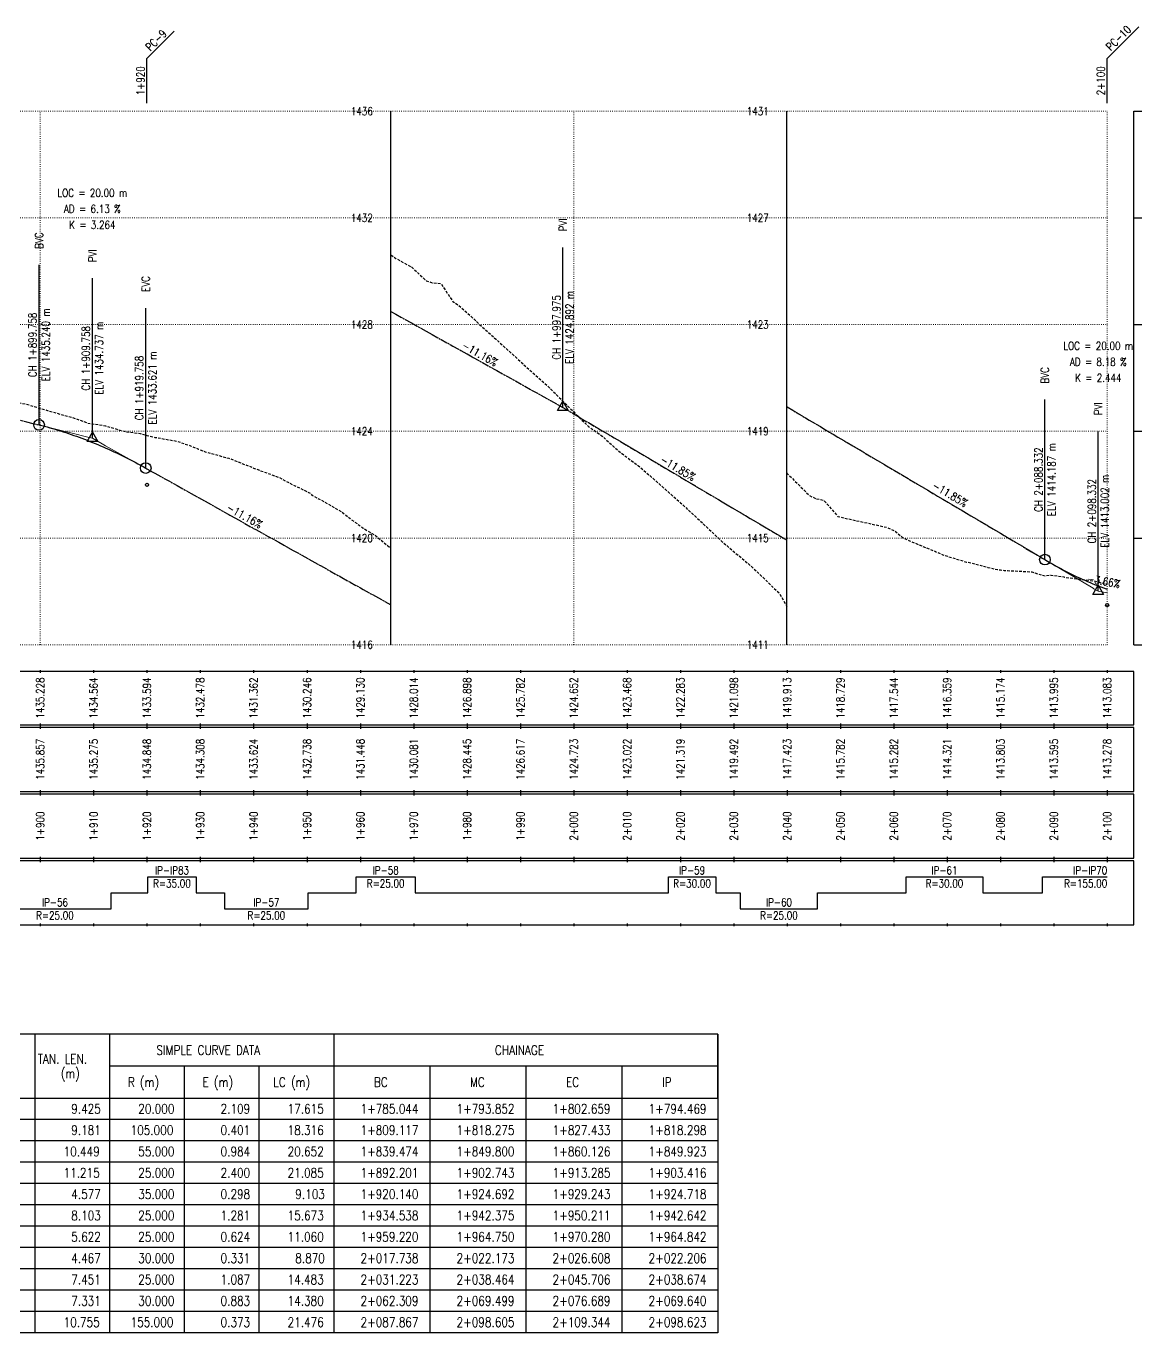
# Model space of a CAD drawing. Extents: x 337736 to 342002, y 3067251 to 3069533.
# Drawn here: x 340872.7 to 341081.9, y 3067258.7 to 3067503.7 of the extents above; entities that cross this region are included whole.
import ezdxf
from ezdxf.enums import TextEntityAlignment as Align

# ---------------------------------------------------------------- set-up
doc = ezdxf.new("R2010")
doc.units = 0
doc.header["$MEASUREMENT"] = 0
for name, pattern in [('Center', [2, 1.25, -0.25, 0.25, -0.25]), ('Dashed', [0.75, 0.5, -0.25]), ('Dot', [0.25, 0, -0.25])]:
    doc.linetypes.add(name, pattern=pattern)
for name, color, linetype in [('Chainage_TXT', 7, 'Continuous'), ('DesignRL_TXT', 5, 'Continuous'), ('ExistRL_TXT', 3, 'Continuous'), ('GL', 3, 'Dashed'), ('Grade Text', 7, 'Continuous'), ('HC_Data', 7, 'Continuous'), ('Horizontal Alignment', 7, 'Continuous'), ('Remark', 7, 'Continuous'), ('Scale Line', 1, 'Continuous'), ('TitleBox', 7, 'Continuous'), ('VIP Mark', 7, 'Continuous')]:
    doc.layers.add(name, color=color, linetype=linetype)
for name, color, linetype, lineweight in [('Grids', 9, 'Dot', 13), ('PipeCulvert', 6, 'Continuous', 30), ('Vertical Alignment', 5, 'Center', 30), ('VIP Line', 2, 'Continuous', 5)]:
    doc.layers.add(name, color=color, linetype=linetype, lineweight=lineweight)
doc.styles.get("Standard").update_dxf_attribs({"font": 'simplex.shx'})

msp = doc.modelspace()

# ---------------------------------------------------------------- linework, layer by layer
at = {"layer": 'GL', "flags": 128}
for points in [[(340941.11, 3067460.81), (340942.02, 3067460.15), (340944.98, 3067458.53), (340947.75, 3067455.95), (340948.85, 3067455.58), (340950.51, 3067455.43), (340952.72, 3067452.08), (340954.24, 3067451.02), (340955.39, 3067449.96), (340956.33, 3067449.09), (340956.53, 3067448.9), (340960.46, 3067445.28), (340960.96, 3067444.85), (340967.5, 3067438.91), (340971.04, 3067435.7), (340973.37, 3067433.37), (340975.39, 3067431.35), (340976.8, 3067429.95), (340978.17, 3067428.63), (340980.74, 3067426.85), (340982.99, 3067424.74), (340984.18, 3067423.75), (340987.53, 3067421.24), (340989.86, 3067419.25), (340993.21, 3067416.24), (340995.25, 3067414.47), (340995.39, 3067414.33), (340998.43, 3067411.57), (341002.5, 3067407.71), (341003.23, 3067407.03), (341004.14, 3067406.25), (341008.49, 3067402.6), (341011.15, 3067400.08), (341012.52, 3067398.7), (341013.89, 3067397.47), (341015.32, 3067394.92)], [(340775.39, 3067459.86), (340775.61, 3067459.8), (340778.59, 3067457.39), (340778.81, 3067457.23), (340778.82, 3067457.21), (340782.75, 3067456.36), (340785.92, 3067453.87), (340786.19, 3067453.77), (340787.63, 3067453.28), (340790.66, 3067452.48), (340791.13, 3067452.38), (340792.88, 3067452.95), (340795.39, 3067451.64), (340795.79, 3067451.43), (340797.48, 3067450.93), (340801.43, 3067449.34), (340802.27, 3067448.65), (340803.41, 3067447.83), (340805.87, 3067446.86), (340809.95, 3067446.2), (340812.29, 3067444.48), (340813.35, 3067444.16), (340814.27, 3067443.82), (340815.39, 3067443.6), (340817.63, 3067443.16), (340821.61, 3067442.06), (340821.89, 3067442.03), (340823.78, 3067443.12), (340823.9, 3067443.18), (340826.22, 3067441.17), (340826.41, 3067441.11), (340830.27, 3067440.57), (340831.02, 3067440.48), (340834.4, 3067439.71), (340834.98, 3067439.56), (340835.39, 3067439.45), (340837.8, 3067438.81), (340838.7, 3067438.88), (340839.86, 3067438.75), (340843.57, 3067438.18), (340844.06, 3067438.15), (340849.18, 3067437.95), (340850.5, 3067437.37), (340851.2, 3067437.3), (340852.02, 3067437.65), (340852.65, 3067437.22), (340855.13, 3067436.18), (340855.39, 3067436.14), (340860.39, 3067435.4), (340864.62, 3067434.51), (340867.29, 3067433.67), (340870.4, 3067433.22), (340872.81, 3067432.82), (340875.39, 3067432.02), (340879.08, 3067430.95), (340881.39, 3067430.33), (340884.32, 3067429.27), (340885.15, 3067429.15), (340887.01, 3067428.86), (340887.63, 3067428.73), (340891.57, 3067427.63), (340894.14, 3067427.32), (340895.39, 3067426.97), (340896.49, 3067426.67), (340896.87, 3067426.6), (340901.04, 3067425.88), (340903.68, 3067424.96), (340905.08, 3067424.4), (340906.31, 3067423.9), (340910.74, 3067422.67), (340910.95, 3067422.6), (340911.99, 3067422.2), (340915.39, 3067420.85), (340915.78, 3067420.68), (340915.8, 3067420.67), (340920.08, 3067419.12), (340922.69, 3067417.73), (340926.04, 3067416.11), (340926.31, 3067415.76), (340927.92, 3067414.91), (340931.9, 3067412.63), (340933.45, 3067411.39), (340935.39, 3067409.98), (340935.93, 3067409.58), (340938.24, 3067408.17), (340941.11, 3067405.81)], [(341015.32, 3067419.92), (341015.39, 3067419.85), (341019.55, 3067415.73), (341020.81, 3067415.06), (341021.64, 3067414.95), (341022.29, 3067414.79), (341024.92, 3067411.75), (341034.01, 3067409.75), (341035.39, 3067409.14), (341035.5, 3067409.1), (341037.03, 3067407.84), (341038.33, 3067407.2), (341043.23, 3067405.18), (341043.59, 3067405), (341044.56, 3067404.59), (341049.01, 3067403.22), (341049.85, 3067403.1), (341053.03, 3067402.21), (341054.83, 3067401.82), (341055.39, 3067401.75), (341056.07, 3067401.66), (341056.31, 3067401.61), (341056.7, 3067401.62), (341061.24, 3067401.39), (341063.23, 3067400.74), (341063.78, 3067400.66), (341064.86, 3067400.78), (341067.27, 3067400.47), (341067.41, 3067400.37), (341072.74, 3067399.7), (341072.91, 3067399.68), (341073.72, 3067399.5), (341075.39, 3067399.12)]]:
    msp.add_lwpolyline(points, dxfattribs=at)
at = {"layer": 'Grids'}
for p, q in [((340775.39, 3067487.73), (341075.39, 3067487.73)), ((340875.39, 3067387.73), (340875.39, 3067487.73)), ((340975.39, 3067387.73), (340975.39, 3067487.73)), ((341075.39, 3067387.73), (341075.39, 3067487.73)), ((341075.39, 3067387.73), (341075.39, 3067487.73)), ((340775.39, 3067467.73), (341075.39, 3067467.73)), ((340775.39, 3067447.73), (341075.39, 3067447.73)), ((340775.39, 3067427.73), (341075.39, 3067427.73)), ((340775.39, 3067407.73), (341075.39, 3067407.73)), ((340775.39, 3067387.73), (341075.39, 3067387.73))]:
    msp.add_line(p, q, dxfattribs=at)
at = {"layer": 'HC_Data'}
for p, q in [((340874.39, 3067314.73), (340874.39, 3067302.73)), ((340888.39, 3067314.73), (340888.39, 3067302.73)), ((340930.39, 3067314.73), (340930.39, 3067302.73)), ((341002.39, 3067314.73), (341002.39, 3067302.73)), ((340930.39, 3067308.73), (340888.39, 3067308.73)), ((340902.39, 3067308.73), (340902.39, 3067302.73)), ((340916.39, 3067308.73), (340916.39, 3067302.73)), ((341002.39, 3067308.73), (340930.39, 3067308.73)), ((340948.39, 3067308.73), (340948.39, 3067302.73)), ((340966.39, 3067308.73), (340966.39, 3067302.73)), ((340984.39, 3067308.73), (340984.39, 3067302.73)), ((340874.39, 3067302.73), (340874.39, 3067258.73)), ((340888.39, 3067302.73), (340888.39, 3067258.73)), ((340902.39, 3067302.73), (340902.39, 3067258.73)), ((340916.39, 3067302.73), (340916.39, 3067258.73)), ((340930.39, 3067302.73), (340930.39, 3067258.73)), ((340948.39, 3067302.73), (340948.39, 3067258.73)), ((340966.39, 3067302.73), (340966.39, 3067258.73)), ((340984.39, 3067302.73), (340984.39, 3067258.73)), ((341002.39, 3067302.73), (341002.39, 3067258.73)), ((341002.39, 3067298.73), (340770.39, 3067298.73)), ((341002.39, 3067294.73), (340770.39, 3067294.73)), ((341002.39, 3067290.73), (340770.39, 3067290.73)), ((341002.39, 3067286.73), (340770.39, 3067286.73)), ((341002.39, 3067282.73), (340770.39, 3067282.73)), ((341002.39, 3067278.73), (340770.39, 3067278.73)), ((341002.39, 3067274.73), (340770.39, 3067274.73)), ((341002.39, 3067270.73), (340770.39, 3067270.73)), ((341002.39, 3067266.73), (340770.39, 3067266.73)), ((341002.39, 3067262.73), (340770.39, 3067262.73)), ((341002.39, 3067258.73), (340770.39, 3067258.73))]:
    msp.add_line(p, q, dxfattribs=at)
msp.add_lwpolyline([(340770.39, 3067314.73), (340770.39, 3067302.73), (341002.39, 3067302.73), (341002.39, 3067314.73), (340770.39, 3067314.73)], dxfattribs=at)
at = {"layer": 'Horizontal Alignment'}
msp.add_lwpolyline([(340867.59, 3067338.23), (340888.68, 3067338.23), (340888.68, 3067341.23), (340895.53, 3067341.23), (340895.53, 3067344.23), (340904.64, 3067344.23), (340904.64, 3067341.23), (340909.93, 3067341.23), (340909.93, 3067338.23), (340925.6, 3067338.23), (340925.6, 3067341.23), (340934.61, 3067341.23), (340934.61, 3067344.23), (340945.67, 3067344.23), (340945.67, 3067341.23), (340993.13, 3067341.23), (340993.13, 3067344.23), (341002, 3067344.23), (341002, 3067341.23), (341006.62, 3067341.23), (341006.62, 3067338.23), (341021.1, 3067338.23), (341021.1, 3067341.23), (341037.7, 3067341.23), (341037.7, 3067344.23), (341052.08, 3067344.23), (341052.08, 3067341.23), (341063.26, 3067341.23), (341063.26, 3067344.23), (341075.39, 3067344.23)], dxfattribs=at)
at = {"layer": 'PipeCulvert'}
for centre in [(340895.39, 3067417.7), (341075.39, 3067395.15)]:
    msp.add_circle(centre, 0.3, dxfattribs=at)
at = {"layer": 'Remark'}
for p, q in [((340895.39, 3067497.63), (340900.48, 3067502.73)), ((341075.39, 3067497.63), (341081.33, 3067503.57)), ((340895.39, 3067489.23), (340895.39, 3067497.63)), ((341075.39, 3067489.23), (341075.39, 3067497.63))]:
    msp.add_line(p, q, dxfattribs=at)
at = {"layer": 'Scale Line'}
for p, q in [((340941.11, 3067387.73), (340941.11, 3067487.73)), ((341015.32, 3067387.73), (341015.32, 3067487.73)), ((341080.39, 3067387.73), (341080.39, 3067487.73)), ((341080.39, 3067487.73), (341081.89, 3067487.73)), ((341080.39, 3067467.73), (341081.89, 3067467.73)), ((341080.39, 3067447.73), (341081.89, 3067447.73)), ((341080.39, 3067427.73), (341081.89, 3067427.73)), ((341080.39, 3067407.73), (341081.89, 3067407.73)), ((341080.39, 3067387.73), (341081.89, 3067387.73))]:
    msp.add_line(p, q, dxfattribs=at)
at = {"layer": 'TitleBox'}
for p, q in [((340875.39, 3067382.98), (340875.39, 3067382.48)), ((340885.39, 3067382.98), (340885.39, 3067382.48)), ((340895.39, 3067382.98), (340895.39, 3067382.48)), ((340905.39, 3067382.98), (340905.39, 3067382.48)), ((340915.39, 3067382.98), (340915.39, 3067382.48)), ((340925.39, 3067382.98), (340925.39, 3067382.48)), ((340935.39, 3067382.98), (340935.39, 3067382.48)), ((340945.39, 3067382.98), (340945.39, 3067382.48)), ((340955.39, 3067382.98), (340955.39, 3067382.48)), ((340965.39, 3067382.98), (340965.39, 3067382.48)), ((340975.39, 3067382.98), (340975.39, 3067382.48)), ((340985.39, 3067382.98), (340985.39, 3067382.48)), ((340995.39, 3067382.98), (340995.39, 3067382.48)), ((341005.39, 3067382.98), (341005.39, 3067382.48)), ((341015.39, 3067382.98), (341015.39, 3067382.48)), ((341025.39, 3067382.98), (341025.39, 3067382.48)), ((341035.39, 3067382.98), (341035.39, 3067382.48)), ((341045.39, 3067382.98), (341045.39, 3067382.48)), ((341055.39, 3067382.98), (341055.39, 3067382.48)), ((341065.39, 3067382.98), (341065.39, 3067382.48)), ((341075.39, 3067382.98), (341075.39, 3067382.48)), ((341075.39, 3067382.98), (341075.39, 3067382.48)), ((340875.39, 3067372.98), (340875.39, 3067372.48)), ((340875.39, 3067372.48), (340875.39, 3067371.98)), ((340885.39, 3067372.98), (340885.39, 3067372.48)), ((340885.39, 3067372.48), (340885.39, 3067371.98)), ((340895.39, 3067372.98), (340895.39, 3067372.48)), ((340895.39, 3067372.48), (340895.39, 3067371.98)), ((340905.39, 3067372.98), (340905.39, 3067372.48)), ((340905.39, 3067372.48), (340905.39, 3067371.98)), ((340915.39, 3067372.98), (340915.39, 3067372.48)), ((340915.39, 3067372.48), (340915.39, 3067371.98)), ((340925.39, 3067372.98), (340925.39, 3067372.48)), ((340925.39, 3067372.48), (340925.39, 3067371.98)), ((340935.39, 3067372.98), (340935.39, 3067372.48)), ((340935.39, 3067372.48), (340935.39, 3067371.98)), ((340945.39, 3067372.98), (340945.39, 3067372.48)), ((340945.39, 3067372.48), (340945.39, 3067371.98)), ((340955.39, 3067372.98), (340955.39, 3067372.48)), ((340955.39, 3067372.48), (340955.39, 3067371.98)), ((340965.39, 3067372.98), (340965.39, 3067372.48)), ((340965.39, 3067372.48), (340965.39, 3067371.98)), ((340975.39, 3067372.98), (340975.39, 3067372.48)), ((340975.39, 3067372.48), (340975.39, 3067371.98)), ((340985.39, 3067372.98), (340985.39, 3067372.48)), ((340985.39, 3067372.48), (340985.39, 3067371.98)), ((340995.39, 3067372.98), (340995.39, 3067372.48)), ((340995.39, 3067372.48), (340995.39, 3067371.98)), ((341005.39, 3067372.98), (341005.39, 3067372.48)), ((341005.39, 3067372.48), (341005.39, 3067371.98)), ((341015.39, 3067372.98), (341015.39, 3067372.48)), ((341015.39, 3067372.48), (341015.39, 3067371.98)), ((341025.39, 3067372.98), (341025.39, 3067372.48)), ((341025.39, 3067372.48), (341025.39, 3067371.98)), ((341035.39, 3067372.98), (341035.39, 3067372.48)), ((341035.39, 3067372.48), (341035.39, 3067371.98)), ((341045.39, 3067372.98), (341045.39, 3067372.48)), ((341045.39, 3067372.48), (341045.39, 3067371.98)), ((341055.39, 3067372.98), (341055.39, 3067372.48)), ((341055.39, 3067372.48), (341055.39, 3067371.98)), ((341065.39, 3067372.98), (341065.39, 3067372.48)), ((341065.39, 3067372.48), (341065.39, 3067371.98)), ((341075.39, 3067372.98), (341075.39, 3067372.48)), ((341075.39, 3067372.98), (341075.39, 3067372.48)), ((341075.39, 3067372.48), (341075.39, 3067371.98)), ((341075.39, 3067372.48), (341075.39, 3067371.98)), ((340875.39, 3067360.48), (340875.39, 3067359.98)), ((340875.39, 3067359.98), (340875.39, 3067359.48)), ((340885.39, 3067360.48), (340885.39, 3067359.98)), ((340885.39, 3067359.98), (340885.39, 3067359.48)), ((340895.39, 3067360.48), (340895.39, 3067359.98)), ((340895.39, 3067359.98), (340895.39, 3067359.48)), ((340905.39, 3067360.48), (340905.39, 3067359.98)), ((340905.39, 3067359.98), (340905.39, 3067359.48)), ((340915.39, 3067360.48), (340915.39, 3067359.98)), ((340915.39, 3067359.98), (340915.39, 3067359.48)), ((340925.39, 3067360.48), (340925.39, 3067359.98)), ((340925.39, 3067359.98), (340925.39, 3067359.48)), ((340935.39, 3067360.48), (340935.39, 3067359.98)), ((340935.39, 3067359.98), (340935.39, 3067359.48)), ((340945.39, 3067360.48), (340945.39, 3067359.98)), ((340945.39, 3067359.98), (340945.39, 3067359.48)), ((340955.39, 3067360.48), (340955.39, 3067359.98)), ((340955.39, 3067359.98), (340955.39, 3067359.48)), ((340965.39, 3067360.48), (340965.39, 3067359.98)), ((340965.39, 3067359.98), (340965.39, 3067359.48)), ((340975.39, 3067360.48), (340975.39, 3067359.98)), ((340975.39, 3067359.98), (340975.39, 3067359.48)), ((340985.39, 3067360.48), (340985.39, 3067359.98)), ((340985.39, 3067359.98), (340985.39, 3067359.48)), ((340995.39, 3067360.48), (340995.39, 3067359.98)), ((340995.39, 3067359.98), (340995.39, 3067359.48)), ((341005.39, 3067360.48), (341005.39, 3067359.98)), ((341005.39, 3067359.98), (341005.39, 3067359.48)), ((341015.39, 3067360.48), (341015.39, 3067359.98)), ((341015.39, 3067359.98), (341015.39, 3067359.48)), ((341025.39, 3067360.48), (341025.39, 3067359.98)), ((341025.39, 3067359.98), (341025.39, 3067359.48)), ((341035.39, 3067360.48), (341035.39, 3067359.98)), ((341035.39, 3067359.98), (341035.39, 3067359.48)), ((341045.39, 3067360.48), (341045.39, 3067359.98)), ((341045.39, 3067359.98), (341045.39, 3067359.48)), ((341055.39, 3067360.48), (341055.39, 3067359.98)), ((341055.39, 3067359.98), (341055.39, 3067359.48)), ((341065.39, 3067360.48), (341065.39, 3067359.98)), ((341065.39, 3067359.98), (341065.39, 3067359.48)), ((341075.39, 3067360.48), (341075.39, 3067359.98)), ((341075.39, 3067360.48), (341075.39, 3067359.98)), ((341075.39, 3067359.98), (341075.39, 3067359.48)), ((341075.39, 3067359.98), (341075.39, 3067359.48)), ((340875.39, 3067347.98), (340875.39, 3067347.48)), ((340875.39, 3067347.48), (340875.39, 3067346.98)), ((340885.39, 3067347.98), (340885.39, 3067347.48)), ((340885.39, 3067347.48), (340885.39, 3067346.98)), ((340895.39, 3067347.98), (340895.39, 3067347.48)), ((340895.39, 3067347.48), (340895.39, 3067346.98)), ((340905.39, 3067347.98), (340905.39, 3067347.48)), ((340905.39, 3067347.48), (340905.39, 3067346.98)), ((340915.39, 3067347.98), (340915.39, 3067347.48)), ((340915.39, 3067347.48), (340915.39, 3067346.98)), ((340925.39, 3067347.98), (340925.39, 3067347.48)), ((340925.39, 3067347.48), (340925.39, 3067346.98)), ((340935.39, 3067347.98), (340935.39, 3067347.48)), ((340935.39, 3067347.48), (340935.39, 3067346.98)), ((340945.39, 3067347.98), (340945.39, 3067347.48)), ((340945.39, 3067347.48), (340945.39, 3067346.98)), ((340955.39, 3067347.98), (340955.39, 3067347.48)), ((340955.39, 3067347.48), (340955.39, 3067346.98)), ((340965.39, 3067347.98), (340965.39, 3067347.48)), ((340965.39, 3067347.48), (340965.39, 3067346.98)), ((340975.39, 3067347.98), (340975.39, 3067347.48)), ((340975.39, 3067347.48), (340975.39, 3067346.98)), ((340985.39, 3067347.98), (340985.39, 3067347.48)), ((340985.39, 3067347.48), (340985.39, 3067346.98)), ((340995.39, 3067347.98), (340995.39, 3067347.48)), ((340995.39, 3067347.48), (340995.39, 3067346.98)), ((341005.39, 3067347.98), (341005.39, 3067347.48)), ((341005.39, 3067347.48), (341005.39, 3067346.98)), ((341015.39, 3067347.98), (341015.39, 3067347.48)), ((341015.39, 3067347.48), (341015.39, 3067346.98)), ((341025.39, 3067347.98), (341025.39, 3067347.48)), ((341025.39, 3067347.48), (341025.39, 3067346.98)), ((341035.39, 3067347.98), (341035.39, 3067347.48)), ((341035.39, 3067347.48), (341035.39, 3067346.98)), ((341045.39, 3067347.98), (341045.39, 3067347.48)), ((341045.39, 3067347.48), (341045.39, 3067346.98)), ((341055.39, 3067347.98), (341055.39, 3067347.48)), ((341055.39, 3067347.48), (341055.39, 3067346.98)), ((341065.39, 3067347.98), (341065.39, 3067347.48)), ((341065.39, 3067347.48), (341065.39, 3067346.98)), ((341075.39, 3067347.98), (341075.39, 3067347.48)), ((341075.39, 3067347.98), (341075.39, 3067347.48)), ((341075.39, 3067347.48), (341075.39, 3067346.98)), ((341075.39, 3067347.48), (341075.39, 3067346.98)), ((340875.39, 3067335.48), (340875.39, 3067334.98)), ((340885.39, 3067335.48), (340885.39, 3067334.98)), ((340895.39, 3067335.48), (340895.39, 3067334.98)), ((340905.39, 3067335.48), (340905.39, 3067334.98)), ((340915.39, 3067335.48), (340915.39, 3067334.98)), ((340925.39, 3067335.48), (340925.39, 3067334.98)), ((340935.39, 3067335.48), (340935.39, 3067334.98)), ((340945.39, 3067335.48), (340945.39, 3067334.98)), ((340955.39, 3067335.48), (340955.39, 3067334.98)), ((340965.39, 3067335.48), (340965.39, 3067334.98)), ((340975.39, 3067335.48), (340975.39, 3067334.98)), ((340985.39, 3067335.48), (340985.39, 3067334.98)), ((340995.39, 3067335.48), (340995.39, 3067334.98)), ((341005.39, 3067335.48), (341005.39, 3067334.98)), ((341015.39, 3067335.48), (341015.39, 3067334.98)), ((341025.39, 3067335.48), (341025.39, 3067334.98)), ((341035.39, 3067335.48), (341035.39, 3067334.98)), ((341045.39, 3067335.48), (341045.39, 3067334.98)), ((341055.39, 3067335.48), (341055.39, 3067334.98)), ((341065.39, 3067335.48), (341065.39, 3067334.98)), ((341075.39, 3067335.48), (341075.39, 3067334.98)), ((341075.39, 3067335.48), (341075.39, 3067334.98))]:
    msp.add_line(p, q, dxfattribs=at)
for points in [[(340770.39, 3067372.73), (341080.39, 3067372.73), (341080.39, 3067382.73), (340770.39, 3067382.73)], [(340770.39, 3067360.23), (341080.39, 3067360.23), (341080.39, 3067372.23), (340770.39, 3067372.23)], [(340770.39, 3067347.73), (341080.39, 3067347.73), (341080.39, 3067359.73), (340770.39, 3067359.73)], [(340770.39, 3067335.23), (341080.39, 3067335.23), (341080.39, 3067347.23), (340770.39, 3067347.23)]]:
    msp.add_lwpolyline(points, close=True, dxfattribs=at)
at = {"layer": 'Vertical Alignment'}
for points in [[(340941.11, 3067450.19), (340942.02, 3067449.69), (340944.98, 3067448.04), (340947.75, 3067446.49), (340948.85, 3067445.88), (340950.51, 3067444.95), (340952.72, 3067443.72), (340954.24, 3067442.87), (340955.39, 3067442.23), (340956.33, 3067441.7), (340956.53, 3067441.59), (340960.46, 3067439.4), (340960.96, 3067439.12), (340967.5, 3067435.47), (340971.04, 3067433.5), (340973.37, 3067432.2), (340973.37, 3067432.2), (340973.37, 3067432.2), (340973.37, 3067432.2), (340975.39, 3067431), (340976.8, 3067430.16), (340978.17, 3067429.35), (340980.74, 3067427.83), (340982.99, 3067426.49), (340984.18, 3067425.79), (340987.53, 3067423.81), (340989.86, 3067422.43), (340993.21, 3067420.44), (340995.25, 3067419.24), (340995.39, 3067419.15), (340998.43, 3067417.35), (341002.5, 3067414.94), (341003.23, 3067414.51), (341004.14, 3067413.97), (341008.49, 3067411.39), (341011.15, 3067409.82), (341012.52, 3067409), (341013.89, 3067408.19), (341015.32, 3067407.35)], [(341015.32, 3067432.35), (341015.39, 3067432.3), (341019.55, 3067429.84), (341020.81, 3067429.09), (341021.64, 3067428.6), (341022.29, 3067428.22), (341024.92, 3067426.66), (341034.01, 3067421.27), (341035.39, 3067420.45), (341035.5, 3067420.39), (341037.03, 3067419.49), (341038.33, 3067418.72), (341043.23, 3067415.81), (341043.59, 3067415.6), (341044.56, 3067415.03), (341049.01, 3067412.39), (341049.85, 3067411.89), (341053.03, 3067410.01), (341054.83, 3067408.94), (341055.39, 3067408.61), (341056.07, 3067408.21), (341056.31, 3067408.06), (341056.7, 3067407.83), (341061.24, 3067405.14), (341063.23, 3067403.96), (341063.72, 3067403.67), (341064.22, 3067403.38), (341064.72, 3067403.09), (341065.22, 3067402.81), (341065.72, 3067402.53), (341066.22, 3067402.25), (341066.72, 3067401.99), (341067.22, 3067401.72), (341067.72, 3067401.46), (341068.22, 3067401.21), (341068.72, 3067400.96), (341069.22, 3067400.72), (341069.72, 3067400.48), (341070.22, 3067400.25), (341070.72, 3067400.03), (341071.22, 3067399.8), (341071.72, 3067399.59), (341072.22, 3067399.37), (341072.72, 3067399.17), (341073.22, 3067398.97), (341073.72, 3067398.77), (341074.22, 3067398.58), (341074.72, 3067398.39), (341075.22, 3067398.21), (341075.39, 3067398.15)], [(340870.4, 3067430.13), (340872.81, 3067429.52), (340875.15, 3067428.93), (340875.65, 3067428.81), (340876.15, 3067428.67), (340876.65, 3067428.54), (340877.15, 3067428.4), (340877.65, 3067428.26), (340878.15, 3067428.11), (340878.65, 3067427.96), (340879.15, 3067427.8), (340879.65, 3067427.65), (340880.15, 3067427.48), (340880.65, 3067427.32), (340881.15, 3067427.15), (340881.65, 3067426.97), (340882.15, 3067426.8), (340882.65, 3067426.62), (340883.15, 3067426.43), (340883.65, 3067426.24), (340884.15, 3067426.05), (340884.65, 3067425.85), (340885.15, 3067425.65), (340885.65, 3067425.45), (340886.15, 3067425.24), (340886.65, 3067425.03), (340887.15, 3067424.81), (340887.65, 3067424.59), (340888.15, 3067424.37), (340888.65, 3067424.14), (340889.15, 3067423.91), (340889.65, 3067423.68), (340890.15, 3067423.44), (340890.65, 3067423.19), (340891.15, 3067422.95), (340891.65, 3067422.7), (340892.15, 3067422.44), (340892.65, 3067422.19), (340893.15, 3067421.92), (340893.65, 3067421.66), (340894.15, 3067421.39), (340894.65, 3067421.12), (340895.15, 3067420.84), (340895.15, 3067420.84), (340895.39, 3067420.7), (340896.49, 3067420.09), (340896.87, 3067419.88), (340901.04, 3067417.55), (340903.68, 3067416.08), (340905.08, 3067415.3), (340906.31, 3067414.61), (340910.74, 3067412.14), (340910.95, 3067412.02), (340911.99, 3067411.44), (340915.39, 3067409.54), (340915.78, 3067409.33), (340915.8, 3067409.31), (340920.08, 3067406.93), (340922.69, 3067405.47), (340926.04, 3067403.6), (340926.31, 3067403.45), (340927.92, 3067402.55), (340931.9, 3067400.34), (340933.45, 3067399.47), (340935.39, 3067398.38), (340935.93, 3067398.08), (340938.24, 3067396.8), (340941.11, 3067395.19)]]:
    msp.add_lwpolyline(points, dxfattribs=at)
at = {"layer": 'VIP Line'}
for points in [[(340941.11, 3067450.19), (340942.02, 3067449.69), (340944.98, 3067448.04), (340947.75, 3067446.49), (340948.85, 3067445.88), (340950.51, 3067444.95), (340952.72, 3067443.72), (340954.24, 3067442.87), (340955.39, 3067442.23), (340956.33, 3067441.7), (340956.53, 3067441.59), (340960.46, 3067439.4), (340960.96, 3067439.12), (340967.5, 3067435.47), (340971.04, 3067433.5), (340973.37, 3067432.2), (340975.39, 3067431), (340976.8, 3067430.16), (340978.17, 3067429.35), (340980.74, 3067427.83), (340982.99, 3067426.49), (340984.18, 3067425.79), (340987.53, 3067423.81), (340989.86, 3067422.43), (340993.21, 3067420.44), (340995.25, 3067419.24), (340995.39, 3067419.15), (340998.43, 3067417.35), (341002.5, 3067414.94), (341003.23, 3067414.51), (341004.14, 3067413.97), (341008.49, 3067411.39), (341011.15, 3067409.82), (341012.52, 3067409), (341013.89, 3067408.19), (341015.32, 3067407.35)], [(341015.32, 3067432.35), (341015.39, 3067432.3), (341019.55, 3067429.84), (341020.81, 3067429.09), (341021.64, 3067428.6), (341022.29, 3067428.22), (341024.92, 3067426.66), (341034.01, 3067421.27), (341035.39, 3067420.45), (341035.5, 3067420.39), (341037.03, 3067419.49), (341038.33, 3067418.72), (341043.23, 3067415.81), (341043.59, 3067415.6), (341044.56, 3067415.03), (341049.01, 3067412.39), (341049.85, 3067411.89), (341053.03, 3067410.01), (341054.83, 3067408.94), (341055.39, 3067408.61), (341056.07, 3067408.21), (341056.31, 3067408.06), (341056.7, 3067407.83), (341061.24, 3067405.14), (341063.23, 3067403.96), (341063.78, 3067403.64), (341064.86, 3067403), (341067.27, 3067401.57), (341067.41, 3067401.49), (341072.74, 3067398.33), (341072.91, 3067398.23), (341073.72, 3067397.75), (341075.39, 3067397.44)], [(340870.4, 3067430.13), (340872.81, 3067429.52), (340875.39, 3067428.87), (340879.08, 3067427.95), (340881.39, 3067427.36), (340884.32, 3067426.63), (340885.15, 3067426.42), (340887.01, 3067425.38), (340887.63, 3067425.03), (340891.57, 3067422.83), (340894.14, 3067421.4), (340895.39, 3067420.7), (340896.49, 3067420.09), (340896.87, 3067419.88), (340901.04, 3067417.55), (340903.68, 3067416.08), (340905.08, 3067415.3), (340906.31, 3067414.61), (340910.74, 3067412.14), (340910.95, 3067412.02), (340911.99, 3067411.44), (340915.39, 3067409.54), (340915.78, 3067409.33), (340915.8, 3067409.31), (340920.08, 3067406.93), (340922.69, 3067405.47), (340926.04, 3067403.6), (340926.31, 3067403.45), (340927.92, 3067402.55), (340931.9, 3067400.34), (340933.45, 3067399.47), (340935.39, 3067398.38), (340935.93, 3067398.08), (340938.24, 3067396.8), (340941.11, 3067395.19)]]:
    msp.add_lwpolyline(points, dxfattribs=at)
at = {"layer": 'VIP Mark'}
for p, q in [((340973.37, 3067432.2), (340973.37, 3067462.2)), ((340875.15, 3067428.93), (340875.15, 3067458.93)), ((340885.15, 3067426.42), (340885.15, 3067456.42)), ((340895.15, 3067420.84), (340895.15, 3067450.84)), ((341063.72, 3067403.67), (341063.72, 3067433.67)), ((341073.72, 3067397.75), (341073.72, 3067427.75))]:
    msp.add_line(p, q, dxfattribs=at)
for points in [[(340972.37, 3067431.62), (340973.37, 3067433.35), (340974.37, 3067431.62), (340972.37, 3067431.62)], [(340884.15, 3067425.84), (340885.15, 3067427.57), (340886.15, 3067425.84), (340884.15, 3067425.84)], [(341072.72, 3067397.17), (341073.72, 3067398.9), (341074.72, 3067397.17), (341072.72, 3067397.17)]]:
    msp.add_lwpolyline(points, dxfattribs=at)
for centre in [(340875.15, 3067428.93), (340895.15, 3067420.84), (341063.72, 3067403.67)]:
    msp.add_circle(centre, 1, dxfattribs=at)

# ---------------------------------------------------------------- texts
at = {"width": 0.8}
for s, p in [('1436', (340933.61, 3067486.98)), ('1431', (341007.82, 3067486.98)), ('1432', (340933.61, 3067466.98)), ('1427', (341007.82, 3067466.98)), ('1428', (340933.61, 3067446.98)), ('1423', (341007.82, 3067446.98)), ('1424', (340933.61, 3067426.98)), ('1419', (341007.82, 3067426.98)), ('1420', (340933.61, 3067406.98)), ('1415', (341007.82, 3067406.98)), ('1416', (340933.61, 3067386.98)), ('1411', (341007.82, 3067386.98))]:
    msp.add_text(s, height=1.5, dxfattribs=at).set_placement(p)
at = {"layer": 'Chainage_TXT', "width": 0.8}
for s, p in [('1+900', (340875.39, 3067353.73)), ('1+910', (340885.39, 3067353.73)), ('1+920', (340895.39, 3067353.73)), ('1+930', (340905.39, 3067353.73)), ('1+940', (340915.39, 3067353.73)), ('1+950', (340925.39, 3067353.73)), ('1+960', (340935.39, 3067353.73)), ('1+970', (340945.39, 3067353.73)), ('1+980', (340955.39, 3067353.73)), ('1+990', (340965.39, 3067353.73)), ('2+000', (340975.39, 3067353.73)), ('2+010', (340985.39, 3067353.73)), ('2+020', (340995.39, 3067353.73)), ('2+030', (341005.39, 3067353.73)), ('2+040', (341015.39, 3067353.73)), ('2+050', (341025.39, 3067353.73)), ('2+060', (341035.39, 3067353.73)), ('2+070', (341045.39, 3067353.73)), ('2+080', (341055.39, 3067353.73)), ('2+090', (341065.39, 3067353.73)), ('2+100', (341075.39, 3067353.73)), ('2+100', (341075.39, 3067353.73))]:
    msp.add_text(s, height=1.5, rotation=90, dxfattribs=at).set_placement(p, align=Align.MIDDLE_CENTER)
at = {"layer": 'DesignRL_TXT', "width": 0.8}
for s, p in [('1435.228', (340875.39, 3067377.73)), ('1434.564', (340885.39, 3067377.73)), ('1433.594', (340895.39, 3067377.73)), ('1432.478', (340905.39, 3067377.73)), ('1431.362', (340915.39, 3067377.73)), ('1430.246', (340925.39, 3067377.73)), ('1429.130', (340935.39, 3067377.73)), ('1428.014', (340945.39, 3067377.73)), ('1426.898', (340955.39, 3067377.73)), ('1425.782', (340965.39, 3067377.73)), ('1424.652', (340975.39, 3067377.73)), ('1423.468', (340985.39, 3067377.73)), ('1422.283', (340995.39, 3067377.73)), ('1421.098', (341005.39, 3067377.73)), ('1419.913', (341015.39, 3067377.73)), ('1418.729', (341025.39, 3067377.73)), ('1417.544', (341035.39, 3067377.73)), ('1416.359', (341045.39, 3067377.73)), ('1415.174', (341055.39, 3067377.73)), ('1413.995', (341065.39, 3067377.73)), ('1413.083', (341075.39, 3067377.73)), ('1413.083', (341075.39, 3067377.73))]:
    msp.add_text(s, height=1.5, rotation=90, dxfattribs=at).set_placement(p, align=Align.MIDDLE_CENTER)
at = {"layer": 'ExistRL_TXT', "width": 0.8}
for s, p in [('1435.857', (340875.39, 3067366.23)), ('1435.275', (340885.39, 3067366.23)), ('1434.848', (340895.39, 3067366.23)), ('1434.308', (340905.39, 3067366.23)), ('1433.624', (340915.39, 3067366.23)), ('1432.738', (340925.39, 3067366.23)), ('1431.448', (340935.39, 3067366.23)), ('1430.081', (340945.39, 3067366.23)), ('1428.445', (340955.39, 3067366.23)), ('1426.617', (340965.39, 3067366.23)), ('1424.723', (340975.39, 3067366.23)), ('1423.022', (340985.39, 3067366.23)), ('1421.319', (340995.39, 3067366.23)), ('1419.492', (341005.39, 3067366.23)), ('1417.423', (341015.39, 3067366.23)), ('1415.782', (341025.39, 3067366.23)), ('1415.282', (341035.39, 3067366.23)), ('1414.321', (341045.39, 3067366.23)), ('1413.803', (341055.39, 3067366.23)), ('1413.595', (341065.39, 3067366.23)), ('1413.278', (341075.39, 3067366.23)), ('1413.278', (341075.39, 3067366.23))]:
    msp.add_text(s, height=1.5, rotation=90, dxfattribs=at).set_placement(p, align=Align.MIDDLE_CENTER)
at = {"layer": 'Grade Text', "width": 0.8}
for s, rotation, p in [('-11.16%', 330.84, (340957.24, 3067441.19)), ('-11.85%', 329.3585, (340994.34, 3067419.77)), ('-11.85%', 329.3585, (341045.35, 3067414.89)), ('-11.16%', 330.84, (340913.13, 3067410.81)), ('-3.66%', 349.6225, (341074.56, 3067398.45))]:
    msp.add_text(s, height=1.5, rotation=rotation, dxfattribs=at).set_placement(p, align=Align.BOTTOM_CENTER)
at = {"layer": 'HC_Data', "width": 0.8}
for s, p in [('TAN. LEN.', (340874.91, 3067309.18)), ('SIMPLE CURVE DATA', (340897.15, 3067310.83)), ('CHAINAGE', (340960.63, 3067310.83)), ('(m)', (340879.23, 3067306.48)), ('R (m)', (340891.79, 3067304.83)), ('E (m)', (340905.79, 3067304.83)), ('LC (m)', (340919.07, 3067304.83)), ('BC', (340937.95, 3067304.83)), ('MC', (340955.95, 3067304.83)), ('EC', (340973.95, 3067304.83)), ('IP', (340991.95, 3067304.83)), ('9.425', (340881.19, 3067299.83)), ('20.000', (340893.75, 3067299.83)), ('2.109', (340909.19, 3067299.83)), ('17.615', (340921.75, 3067299.83)), ('1+785.044', (340935.43, 3067299.83)), ('1+793.852', (340953.43, 3067299.83)), ('1+802.659', (340971.43, 3067299.83)), ('1+794.469', (340989.43, 3067299.83)), ('9.181', (340881.19, 3067295.83)), ('105.000', (340892.31, 3067295.83)), ('0.401', (340909.19, 3067295.83)), ('18.316', (340921.75, 3067295.83)), ('1+809.117', (340935.43, 3067295.83)), ('1+818.275', (340953.43, 3067295.83)), ('1+827.433', (340971.43, 3067295.83)), ('1+818.298', (340989.43, 3067295.83)), ('10.449', (340879.75, 3067291.83)), ('55.000', (340893.75, 3067291.83)), ('0.984', (340909.19, 3067291.83)), ('20.652', (340921.75, 3067291.83)), ('1+839.474', (340935.43, 3067291.83)), ('1+849.800', (340953.43, 3067291.83)), ('1+860.126', (340971.43, 3067291.83)), ('1+849.923', (340989.43, 3067291.83)), ('11.215', (340879.75, 3067287.83)), ('25.000', (340893.75, 3067287.83)), ('2.400', (340909.19, 3067287.83)), ('21.085', (340921.75, 3067287.83)), ('1+892.201', (340935.43, 3067287.83)), ('1+902.743', (340953.43, 3067287.83)), ('1+913.285', (340971.43, 3067287.83)), ('1+903.416', (340989.43, 3067287.83)), ('4.577', (340881.19, 3067283.83)), ('35.000', (340893.75, 3067283.83)), ('0.298', (340909.19, 3067283.83)), ('9.103', (340923.19, 3067283.83)), ('1+920.140', (340935.43, 3067283.83)), ('1+924.692', (340953.43, 3067283.83)), ('1+929.243', (340971.43, 3067283.83)), ('1+924.718', (340989.43, 3067283.83)), ('8.103', (340881.19, 3067279.83)), ('25.000', (340893.75, 3067279.83)), ('1.281', (340909.19, 3067279.83)), ('15.673', (340921.75, 3067279.83)), ('1+934.538', (340935.43, 3067279.83)), ('1+942.375', (340953.43, 3067279.83)), ('1+950.211', (340971.43, 3067279.83)), ('1+942.642', (340989.43, 3067279.83)), ('5.622', (340881.19, 3067275.83)), ('25.000', (340893.75, 3067275.83)), ('0.624', (340909.19, 3067275.83)), ('11.060', (340921.75, 3067275.83)), ('1+959.220', (340935.43, 3067275.83)), ('1+964.750', (340953.43, 3067275.83)), ('1+970.280', (340971.43, 3067275.83)), ('1+964.842', (340989.43, 3067275.83)), ('4.467', (340881.19, 3067271.83)), ('30.000', (340893.75, 3067271.83)), ('0.331', (340909.19, 3067271.83)), ('8.870', (340923.19, 3067271.83)), ('2+017.738', (340935.43, 3067271.83)), ('2+022.173', (340953.43, 3067271.83)), ('2+026.608', (340971.43, 3067271.83)), ('2+022.206', (340989.43, 3067271.83)), ('7.451', (340881.19, 3067267.83)), ('25.000', (340893.75, 3067267.83)), ('1.087', (340909.19, 3067267.83)), ('14.483', (340921.75, 3067267.83)), ('2+031.223', (340935.43, 3067267.83)), ('2+038.464', (340953.43, 3067267.83)), ('2+045.706', (340971.43, 3067267.83)), ('2+038.674', (340989.43, 3067267.83)), ('7.331', (340881.19, 3067263.83)), ('30.000', (340893.75, 3067263.83)), ('0.883', (340909.19, 3067263.83)), ('14.380', (340921.75, 3067263.83)), ('2+062.309', (340935.43, 3067263.83)), ('2+069.499', (340953.43, 3067263.83)), ('2+076.689', (340971.43, 3067263.83)), ('2+069.640', (340989.43, 3067263.83)), ('10.755', (340879.75, 3067259.83)), ('155.000', (340892.31, 3067259.83)), ('0.373', (340909.19, 3067259.83)), ('21.476', (340921.75, 3067259.83)), ('2+087.867', (340935.43, 3067259.83)), ('2+098.605', (340953.43, 3067259.83)), ('2+109.344', (340971.43, 3067259.83)), ('2+098.623', (340989.43, 3067259.83))]:
    msp.add_text(s, height=1.8, dxfattribs=at).set_placement(p)
at = {"layer": 'Horizontal Alignment', "width": 0.8}
for s, p in [('IP-IP83', (340900.08, 3067344.23)), ('IP-58', (340940.14, 3067344.23)), ('IP-59', (340997.57, 3067344.23)), ('IP-61', (341044.89, 3067344.23)), ('IP-56', (340878.14, 3067338.23)), ('IP-57', (340917.77, 3067338.23)), ('IP-60', (341013.86, 3067338.23))]:
    msp.add_text(s, height=1.5, dxfattribs=at).set_placement(p, align=Align.BOTTOM_CENTER)
msp.add_text('IP-IP70', height=1.5, dxfattribs=at).set_placement((341075.39, 3067344.23), align=Align.BOTTOM_RIGHT)
for s, p in [('R=35.00', (340900.08, 3067343.73)), ('R=25.00', (340940.14, 3067343.73)), ('R=30.00', (340997.57, 3067343.73)), ('R=30.00', (341044.89, 3067343.73)), ('R=25.00', (340878.14, 3067337.73)), ('R=25.00', (340917.77, 3067337.73)), ('R=25.00', (341013.86, 3067337.73))]:
    msp.add_text(s, height=1.5, dxfattribs=at).set_placement(p, align=Align.TOP_CENTER)
msp.add_text('R=155.00', height=1.5, dxfattribs=at).set_placement((341075.39, 3067343.73), align=Align.TOP_RIGHT)
at = {"layer": 'Remark', "width": 0.8}
for s, rotation, p in [('PC-9', 45, (340897.94, 3067500.18)), ('PC-10', 45, (341078.36, 3067500.6)), ('1+920', 90, (340895.39, 3067493.43)), ('2+100', 90, (341075.39, 3067493.43))]:
    msp.add_text(s, height=1.5, rotation=rotation, dxfattribs=at).set_placement(p, align=Align.BOTTOM_CENTER)
at = {"layer": 'VIP Mark', "width": 0.8}
for s, p in [('LOC = 20.00 m', (340885.15, 3067472.42)), ('AD = 6.13 %', (340885.15, 3067469.42)), ('K = 3.264', (340885.15, 3067466.42)), ('LOC = 20.00 m', (341073.72, 3067443.75)), ('AD = 8.18 %', (341073.72, 3067440.75)), ('K = 2.444', (341073.72, 3067437.75))]:
    msp.add_text(s, height=1.5, dxfattribs=at).set_placement(p, align=Align.MIDDLE_CENTER)
for s, p in [('PVI', (340973.37, 3067465.2)), ('BVC', (340875.15, 3067461.93)), ('PVI', (340885.15, 3067459.42)), ('EVC', (340895.15, 3067453.84)), ('BVC', (341063.72, 3067436.67)), ('PVI', (341073.72, 3067430.75))]:
    msp.add_text(s, height=1.5, rotation=90, dxfattribs=at).set_placement(p, align=Align.MIDDLE_LEFT)
for s, p in [('CH 1+997.975', (340973.37, 3067447.2)), ('CH 1+899.758', (340875.15, 3067443.93)), ('CH 1+909.758', (340885.15, 3067441.42)), ('CH 1+919.758', (340895.15, 3067435.84)), ('CH 2+088.332', (341063.72, 3067418.67)), ('CH 2+098.332', (341073.72, 3067412.75))]:
    msp.add_text(s, height=1.5, rotation=90, dxfattribs=at).set_placement(p, align=Align.BOTTOM_CENTER)
for s, p in [('ELV 1424.892 m', (340973.87, 3067447.2)), ('ELV 1435.240 m', (340875.65, 3067443.93)), ('ELV 1434.737 m', (340885.65, 3067441.42)), ('ELV 1433.621 m', (340895.65, 3067435.84)), ('ELV 1414.187 m', (341064.22, 3067418.67)), ('ELV 1413.002 m', (341074.22, 3067412.75))]:
    msp.add_text(s, height=1.5, rotation=90, dxfattribs=at).set_placement(p, align=Align.TOP_CENTER)

doc.saveas('drawing.dxf')
